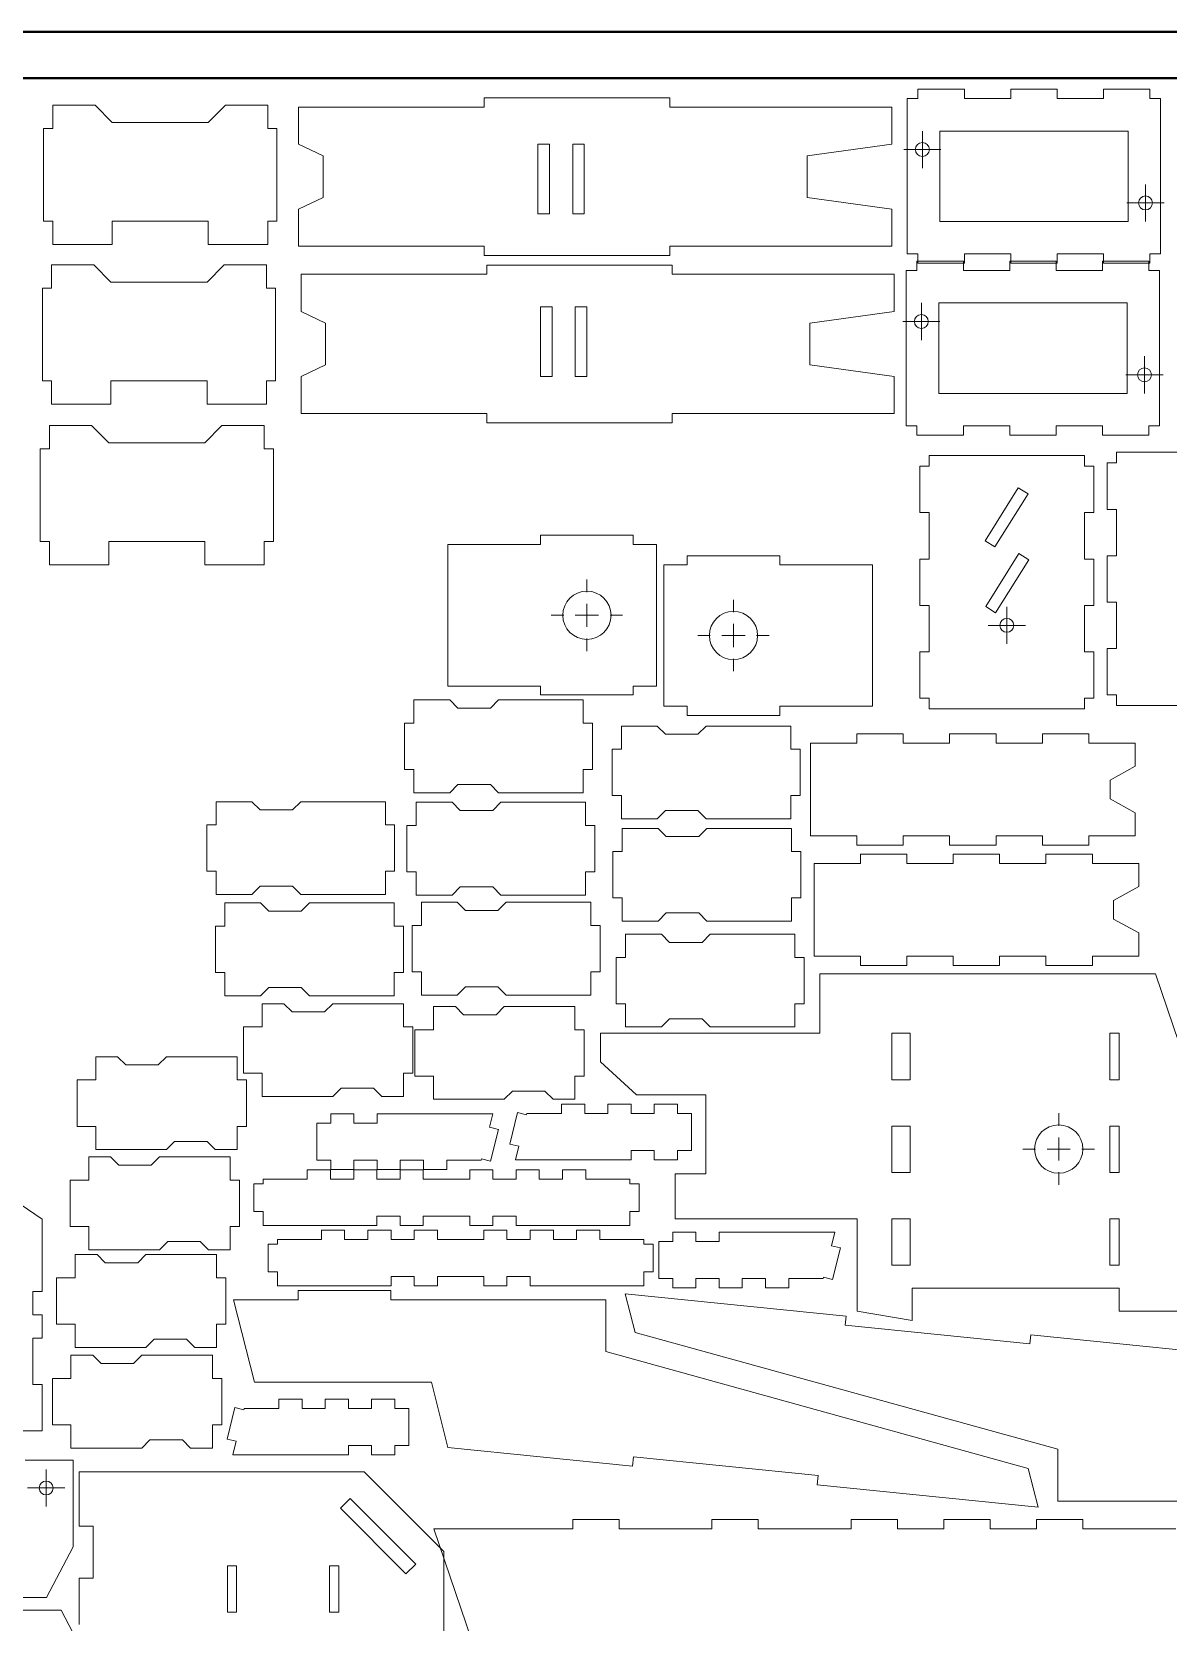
# Model space of a CAD drawing. Header units: millimetres. Extents: x 0 to 1189, y 0 to 841.
# Drawn here: x 195.6 to 440.5, y 498.4 to 841.2 of the extents above; entities that cross this region are included whole.
import ezdxf

# ---------------------------------------------------------------- set-up
doc = ezdxf.new("R2010")
doc.units = ezdxf.units.MM

# ---------------------------------------------------------------- blocks, each defined once
blk = doc.blocks.new('SW_CENTERMARKSYMBOL_6')
at = {"color": 0, "linetype": 'Continuous', "lineweight": 0}
for p, q in [((0, 2.5), (0, 4)), ((-2.5, 0), (-4, 0)), ((0, 0), (-2.5, 0)), ((0, 0), (0, 2.5)), ((0, 0), (0, -2.5)), ((0, 0), (2.5, 0)), ((2.5, 0), (4, 0)), ((0, -2.5), (0, -4))]:
    blk.add_line(p, q, dxfattribs=at)
blk = doc.blocks.new('SW_CENTERMARKSYMBOL_100')
at = {"color": 0, "linetype": 'Continuous', "lineweight": 0}
for p, q in [((0, 5), (0, 7.7)), ((-5, 0), (-7.7, 0)), ((0, 0), (-2.5, 0)), ((0, 0), (0, 2.5)), ((0, 0), (0, -2.5)), ((0, 0), (2.5, 0)), ((5, 0), (7.7, 0)), ((0, -5), (0, -7.7))]:
    blk.add_line(p, q, dxfattribs=at)
blk = doc.blocks.new('SW_CENTERMARKSYMBOL_101')
at = {"color": 0, "linetype": 'Continuous', "lineweight": 0}
for p, q in [((0, 2.5), (0, 4)), ((-2.5, 0), (-4, 0)), ((0, 0), (-2.5, 0)), ((0, 0), (0, 2.5)), ((0, 0), (0, -2.5)), ((0, 0), (2.5, 0)), ((2.5, 0), (4, 0)), ((0, -2.5), (0, -4))]:
    blk.add_line(p, q, dxfattribs=at)
blk = doc.blocks.new('SW_CENTERMARKSYMBOL_102')
at = {"color": 0, "linetype": 'Continuous', "lineweight": 0}
for p, q in [((0, 2.5), (0, 4)), ((-2.5, 0), (-4, 0)), ((0, 0), (-2.5, 0)), ((0, 0), (0, 2.5)), ((0, 0), (0, -2.5)), ((0, 0), (2.5, 0)), ((2.5, 0), (4, 0)), ((0, -2.5), (0, -4))]:
    blk.add_line(p, q, dxfattribs=at)
blk = doc.blocks.new('SW_CENTERMARKSYMBOL_105')
at = {"color": 0, "linetype": 'Continuous', "lineweight": 0}
for p, q in [((0, 2.5), (0, 4)), ((-2.5, 0), (-4, 0)), ((0, 0), (-2.5, 0)), ((0, 0), (0, 2.5)), ((0, 0), (0, -2.5)), ((0, 0), (2.5, 0)), ((2.5, 0), (4, 0)), ((0, -2.5), (0, -4))]:
    blk.add_line(p, q, dxfattribs=at)
blk = doc.blocks.new('SW_CENTERMARKSYMBOL_106')
at = {"color": 0, "linetype": 'Continuous', "lineweight": 0}
for p, q in [((0, 2.5), (0, 4)), ((-2.5, 0), (-4, 0)), ((0, 0), (-2.5, 0)), ((0, 0), (0, 2.5)), ((0, 0), (0, -2.5)), ((0, 0), (2.5, 0)), ((2.5, 0), (4, 0)), ((0, -2.5), (0, -4))]:
    blk.add_line(p, q, dxfattribs=at)
blk = doc.blocks.new('SW_CENTERMARKSYMBOL_109')
at = {"color": 0, "linetype": 'Continuous', "lineweight": 0}
for p, q in [((0, 2.5), (0, 4)), ((-2.5, 0), (-4, 0)), ((0, 0), (-2.5, 0)), ((0, 0), (0, 2.5)), ((0, 0), (0, -2.5)), ((0, 0), (2.5, 0)), ((2.5, 0), (4, 0)), ((0, -2.5), (0, -4))]:
    blk.add_line(p, q, dxfattribs=at)
blk = doc.blocks.new('SW_CENTERMARKSYMBOL_119')
at = {"color": 0, "linetype": 'Continuous', "lineweight": 0}
for p, q in [((0, 5), (0, 7.7)), ((-5, 0), (-7.7, 0)), ((0, 0), (-2.5, 0)), ((0, 0), (0, 2.5)), ((0, 0), (0, -2.5)), ((0, 0), (2.5, 0)), ((5, 0), (7.7, 0)), ((0, -5), (0, -7.7))]:
    blk.add_line(p, q, dxfattribs=at)
blk = doc.blocks.new('SW_CENTERMARKSYMBOL_120')
at = {"color": 0, "linetype": 'Continuous', "lineweight": 0}
for p, q in [((0, 5), (0, 7.7)), ((-5, 0), (-7.7, 0)), ((0, 0), (-2.5, 0)), ((0, 0), (0, 2.5)), ((0, 0), (0, -2.5)), ((0, 0), (2.5, 0)), ((5, 0), (7.7, 0)), ((0, -5), (0, -7.7))]:
    blk.add_line(p, q, dxfattribs=at)

msp = doc.modelspace()

# ---------------------------------------------------------------- linework, layer by layer
at = {"color": 7, "linetype": 'Continuous', "lineweight": 40}
for p, q in [((0.08, 841.21), (1189.08, 841.21)), ((25.08, 831.21), (1179.08, 831.21))]:
    msp.add_line(p, q, dxfattribs=at)
at = {"color": 7, "linetype": 'Continuous', "lineweight": 15}
for p, q in [((293.05, 826.98), (293.05, 824.98)), ((333.05, 826.98), (293.05, 826.98)), ((333.05, 824.98), (333.05, 826.98)), ((386.57, 826.83), (384.27, 826.83)), ((384.27, 826.83), (384.27, 793.33)), ((386.57, 828.83), (386.57, 826.83)), ((396.57, 828.83), (386.57, 828.83)), ((396.57, 826.83), (396.57, 828.83)), ((406.57, 826.83), (396.57, 826.83)), ((406.57, 828.83), (406.57, 826.83)), ((416.57, 828.83), (406.57, 828.83)), ((416.57, 826.83), (416.57, 828.83)), ((426.57, 826.83), (416.57, 826.83)), ((426.57, 828.83), (426.57, 826.83)), ((436.57, 828.83), (426.57, 828.83)), ((436.57, 826.83), (436.57, 828.83)), ((438.87, 826.83), (436.57, 826.83)), ((438.87, 793.33), (438.87, 826.83)), ((209.2, 825.4), (200.1, 825.4)), ((200.1, 825.4), (200.1, 820.4)), ((212.9, 821.7), (209.2, 825.4)), ((237.3, 825.4), (233.6, 821.7)), ((246.4, 825.4), (237.3, 825.4)), ((246.4, 820.4), (246.4, 825.4)), ((293.05, 824.98), (253.05, 824.98)), ((253.05, 824.98), (253.05, 816.98)), ((380.92, 824.98), (333.05, 824.98)), ((380.92, 816.98), (380.92, 824.98)), ((198.1, 820.4), (198.1, 800.4)), ((200.1, 820.4), (198.1, 820.4)), ((233.6, 821.7), (212.9, 821.7)), ((248.4, 820.4), (246.4, 820.4)), ((248.4, 800.4), (248.4, 820.4)), ((431.87, 819.83), (391.27, 819.83)), ((391.27, 819.83), (391.27, 800.33)), ((431.87, 800.33), (431.87, 819.83)), ((253.05, 816.98), (258.34, 814.48)), ((307.15, 816.98), (304.65, 816.98)), ((304.65, 816.98), (304.65, 801.98)), ((307.15, 801.98), (307.15, 816.98)), ((314.65, 816.98), (312.15, 816.98)), ((312.15, 816.98), (312.15, 801.98)), ((314.65, 801.98), (314.65, 816.98)), ((362.72, 814.48), (380.92, 816.98)), ((258.34, 814.48), (258.34, 805.48)), ((362.72, 805.48), (362.72, 814.48)), ((258.34, 805.48), (253.05, 802.98)), ((253.05, 802.98), (253.05, 794.98)), ((380.92, 802.98), (362.72, 805.48)), ((380.92, 794.98), (380.92, 802.98)), ((198.1, 800.4), (200.1, 800.4)), ((200.1, 800.4), (200.1, 795.4)), ((212.9, 800.4), (233.6, 800.4)), ((212.9, 795.4), (212.9, 800.4)), ((233.6, 800.4), (233.6, 795.4)), ((246.4, 800.4), (248.4, 800.4)), ((246.4, 795.4), (246.4, 800.4)), ((304.65, 801.98), (307.15, 801.98)), ((312.15, 801.98), (314.65, 801.98)), ((391.27, 800.33), (431.87, 800.33)), ((200.1, 795.4), (212.9, 795.4)), ((233.6, 795.4), (246.4, 795.4)), ((253.05, 794.98), (293.05, 794.98)), ((293.05, 794.98), (293.05, 792.98)), ((293.05, 792.98), (333.05, 792.98)), ((333.05, 794.98), (380.92, 794.98)), ((333.05, 792.98), (333.05, 794.98)), ((384.27, 793.33), (386.57, 793.33)), ((386.57, 793.33), (386.57, 791.33)), ((396.57, 793.33), (406.57, 793.33)), ((396.57, 791.33), (396.57, 793.33)), ((406.57, 793.33), (406.57, 791.33)), ((416.57, 793.33), (426.57, 793.33)), ((416.57, 791.33), (416.57, 793.33)), ((426.57, 793.33), (426.57, 791.33)), ((436.57, 793.33), (438.87, 793.33)), ((436.57, 791.33), (436.57, 793.33)), ((208.92, 790.98), (199.82, 790.98)), ((199.82, 790.98), (199.82, 785.98)), ((212.61, 787.28), (208.92, 790.98)), ((237.01, 790.98), (233.32, 787.28)), ((246.11, 790.98), (237.01, 790.98)), ((246.11, 785.98), (246.11, 790.98)), ((253.6, 780.94), (253.6, 788.94)), ((253.6, 788.94), (293.6, 788.94)), ((293.6, 788.94), (293.6, 790.94)), ((293.6, 790.94), (333.6, 790.94)), ((333.6, 790.94), (333.6, 788.94)), ((333.6, 788.94), (381.47, 788.94)), ((381.47, 788.94), (381.47, 780.94)), ((386.35, 789.77), (384.05, 789.77)), ((384.05, 789.77), (384.05, 756.27)), ((386.35, 791.77), (386.35, 789.77)), ((396.35, 791.77), (386.35, 791.77)), ((386.57, 791.33), (396.57, 791.33)), ((396.35, 789.77), (396.35, 791.77)), ((406.35, 789.77), (396.35, 789.77)), ((406.35, 791.77), (406.35, 789.77)), ((416.35, 791.77), (406.35, 791.77)), ((406.57, 791.33), (416.57, 791.33)), ((416.35, 789.77), (416.35, 791.77)), ((426.35, 789.77), (416.35, 789.77)), ((426.35, 791.77), (426.35, 789.77)), ((436.35, 791.77), (426.35, 791.77)), ((426.57, 791.33), (436.57, 791.33)), ((436.35, 789.77), (436.35, 791.77)), ((438.65, 789.77), (436.35, 789.77)), ((438.65, 756.27), (438.65, 789.77)), ((197.82, 785.98), (197.82, 765.98)), ((199.82, 785.98), (197.82, 785.98)), ((233.32, 787.28), (212.61, 787.28)), ((248.11, 785.98), (246.11, 785.98)), ((248.11, 765.98), (248.11, 785.98)), ((305.2, 781.94), (307.7, 781.94)), ((305.2, 766.94), (305.2, 781.94)), ((307.7, 781.94), (307.7, 766.94)), ((312.7, 781.94), (315.2, 781.94)), ((312.7, 766.94), (312.7, 781.94)), ((315.2, 781.94), (315.2, 766.94)), ((431.65, 782.77), (391.05, 782.77)), ((391.05, 782.77), (391.05, 763.27)), ((431.65, 763.27), (431.65, 782.77)), ((258.89, 778.44), (253.6, 780.94)), ((258.89, 769.44), (258.89, 778.44)), ((381.47, 780.94), (363.27, 778.44)), ((363.27, 778.44), (363.27, 769.44)), ((253.6, 766.94), (258.89, 769.44)), ((363.27, 769.44), (381.47, 766.94)), ((197.82, 765.98), (199.82, 765.98)), ((199.82, 765.98), (199.82, 760.98)), ((212.61, 765.98), (233.32, 765.98)), ((212.61, 760.98), (212.61, 765.98)), ((233.32, 765.98), (233.32, 760.98)), ((246.11, 765.98), (248.11, 765.98)), ((246.11, 760.98), (246.11, 765.98)), ((253.6, 758.94), (253.6, 766.94)), ((307.7, 766.94), (305.2, 766.94)), ((315.2, 766.94), (312.7, 766.94)), ((381.47, 766.94), (381.47, 758.94)), ((391.05, 763.27), (431.65, 763.27)), ((199.82, 760.98), (212.61, 760.98)), ((233.32, 760.98), (246.11, 760.98)), ((293.6, 758.94), (253.6, 758.94)), ((293.6, 756.94), (293.6, 758.94)), ((381.47, 758.94), (333.6, 758.94)), ((333.6, 758.94), (333.6, 756.94)), ((208.45, 756.34), (199.35, 756.34)), ((199.35, 756.34), (199.35, 751.34)), ((212.14, 752.65), (208.45, 756.34)), ((236.54, 756.34), (232.84, 752.65)), ((245.64, 756.34), (236.54, 756.34)), ((245.64, 751.34), (245.64, 756.34)), ((333.6, 756.94), (293.6, 756.94)), ((384.05, 756.27), (386.35, 756.27)), ((386.35, 756.27), (386.35, 754.27)), ((386.35, 754.27), (396.35, 754.27)), ((396.35, 756.27), (406.35, 756.27)), ((396.35, 754.27), (396.35, 756.27)), ((406.35, 756.27), (406.35, 754.27)), ((406.35, 754.27), (416.35, 754.27)), ((416.35, 756.27), (426.35, 756.27)), ((416.35, 754.27), (416.35, 756.27)), ((426.35, 756.27), (426.35, 754.27)), ((426.35, 754.27), (436.35, 754.27)), ((436.35, 756.27), (438.65, 756.27)), ((436.35, 754.27), (436.35, 756.27)), ((197.35, 751.34), (197.35, 731.34)), ((199.35, 751.34), (197.35, 751.34)), ((232.84, 752.65), (212.14, 752.65)), ((247.64, 751.34), (245.64, 751.34)), ((247.64, 731.34), (247.64, 751.34)), ((386.98, 747.58), (386.98, 737.58)), ((388.98, 747.58), (386.98, 747.58)), ((388.98, 749.88), (388.98, 747.58)), ((422.48, 749.88), (388.98, 749.88)), ((422.48, 747.58), (422.48, 749.88)), ((424.48, 747.58), (422.48, 747.58)), ((424.48, 737.58), (424.48, 747.58)), ((427.33, 748.28), (427.33, 738.28)), ((429.33, 748.28), (427.33, 748.28)), ((429.33, 750.58), (429.33, 748.28)), ((462.83, 750.58), (429.33, 750.58)), ((408.19, 742.95), (401.05, 731.5)), ((403.17, 730.18), (410.32, 741.63)), ((410.32, 741.63), (408.19, 742.95)), ((386.98, 737.58), (388.98, 737.58)), ((388.98, 737.58), (388.98, 727.58)), ((422.48, 737.58), (424.48, 737.58)), ((422.48, 727.58), (422.48, 737.58)), ((427.33, 738.28), (429.33, 738.28)), ((429.33, 738.28), (429.33, 728.28)), ((197.35, 731.34), (199.35, 731.34)), ((199.35, 731.34), (199.35, 726.34)), ((212.14, 731.34), (232.84, 731.34)), ((212.14, 726.34), (212.14, 731.34)), ((232.84, 731.34), (232.84, 726.34)), ((245.64, 731.34), (247.64, 731.34)), ((245.64, 726.34), (245.64, 731.34)), ((285.21, 730.7), (285.21, 700.2)), ((305.21, 730.7), (285.21, 730.7)), ((305.21, 732.7), (305.21, 730.7)), ((325.21, 732.7), (305.21, 732.7)), ((325.21, 730.7), (325.21, 732.7)), ((330.21, 730.7), (325.21, 730.7)), ((330.21, 700.2), (330.21, 730.7)), ((401.05, 731.5), (403.17, 730.18)), ((336.8, 728.27), (336.8, 726.34)), ((356.8, 728.27), (336.8, 728.27)), ((356.8, 726.34), (356.8, 728.27)), ((386.98, 727.58), (386.98, 717.58)), ((388.98, 727.58), (386.98, 727.58)), ((408.34, 728.76), (401.19, 717.31)), ((403.31, 715.98), (410.46, 727.43)), ((410.46, 727.43), (408.34, 728.76)), ((424.48, 727.58), (422.48, 727.58)), ((424.48, 717.58), (424.48, 727.58)), ((427.33, 728.28), (427.33, 718.28)), ((429.33, 728.28), (427.33, 728.28)), ((199.35, 726.34), (212.14, 726.34)), ((232.84, 726.34), (245.64, 726.34)), ((336.8, 726.34), (331.8, 726.34)), ((331.8, 726.34), (331.8, 695.84)), ((376.8, 726.34), (356.8, 726.34)), ((376.8, 695.84), (376.8, 726.34)), ((386.98, 717.58), (388.98, 717.58)), ((388.98, 717.58), (388.98, 707.58)), ((401.19, 717.31), (403.31, 715.98)), ((422.48, 717.58), (424.48, 717.58)), ((422.48, 707.58), (422.48, 717.58)), ((427.33, 718.28), (429.33, 718.28)), ((429.33, 718.28), (429.33, 708.28)), ((386.98, 707.58), (386.98, 697.58)), ((388.98, 707.58), (386.98, 707.58)), ((424.48, 707.58), (422.48, 707.58)), ((424.48, 697.58), (424.48, 707.58)), ((427.33, 708.28), (427.33, 698.28)), ((429.33, 708.28), (427.33, 708.28)), ((285.21, 700.2), (305.21, 700.2)), ((305.21, 700.2), (305.21, 698.27)), ((325.21, 700.2), (330.21, 700.2)), ((325.21, 698.27), (325.21, 700.2)), ((285.63, 697.21), (277.92, 697.21)), ((277.92, 697.21), (277.92, 692.21)), ((287.4, 695.44), (285.63, 697.21)), ((296.17, 697.21), (294.4, 695.44)), ((314.42, 697.21), (296.17, 697.21)), ((305.21, 698.27), (325.21, 698.27)), ((314.42, 692.21), (314.42, 697.21)), ((386.98, 697.58), (388.98, 697.58)), ((388.98, 697.58), (388.98, 695.28)), ((422.48, 697.58), (424.48, 697.58)), ((422.48, 695.28), (422.48, 697.58)), ((427.33, 698.28), (429.33, 698.28)), ((429.33, 698.28), (429.33, 695.98)), ((429.33, 695.98), (462.83, 695.98)), ((294.4, 695.44), (287.4, 695.44)), ((331.8, 695.84), (336.8, 695.84)), ((336.8, 695.84), (336.8, 693.84)), ((336.8, 693.84), (356.8, 693.84)), ((356.8, 695.84), (376.8, 695.84)), ((356.8, 693.84), (356.8, 695.84)), ((388.98, 695.28), (422.48, 695.28)), ((275.92, 692.21), (275.92, 682.21)), ((277.92, 692.21), (275.92, 692.21)), ((316.42, 692.21), (314.42, 692.21)), ((316.42, 682.21), (316.42, 692.21)), ((330.37, 691.58), (322.66, 691.58)), ((322.66, 691.58), (322.66, 686.58)), ((332.14, 689.81), (330.37, 691.58)), ((339.14, 689.81), (332.14, 689.81)), ((340.91, 691.58), (339.14, 689.81)), ((359.16, 691.58), (340.91, 691.58)), ((359.16, 686.58), (359.16, 691.58)), ((373.4, 689.9), (373.4, 687.9)), ((383.4, 689.9), (373.4, 689.9)), ((383.4, 687.9), (383.4, 689.9)), ((393.4, 689.9), (393.4, 687.9)), ((403.4, 689.9), (393.4, 689.9)), ((403.4, 687.9), (403.4, 689.9)), ((413.4, 689.9), (413.4, 687.9)), ((423.4, 689.9), (413.4, 689.9)), ((423.4, 687.9), (423.4, 689.9)), ((320.66, 686.58), (320.66, 676.58)), ((322.66, 686.58), (320.66, 686.58)), ((361.16, 686.58), (359.16, 686.58)), ((361.16, 676.58), (361.16, 686.58)), ((373.4, 687.9), (363.4, 687.9)), ((363.4, 687.9), (363.4, 667.9)), ((393.4, 687.9), (383.4, 687.9)), ((413.4, 687.9), (403.4, 687.9)), ((433.4, 687.9), (423.4, 687.9)), ((433.4, 682.9), (433.4, 687.9)), ((275.92, 682.21), (277.92, 682.21)), ((277.92, 682.21), (277.92, 677.21)), ((314.42, 682.21), (316.42, 682.21)), ((314.42, 677.21), (314.42, 682.21)), ((427.97, 679.9), (433.4, 682.9)), ((285.63, 677.21), (287.4, 678.97)), ((287.4, 678.97), (294.4, 678.97)), ((294.4, 678.97), (296.17, 677.21)), ((427.97, 675.9), (427.97, 679.9)), ((277.92, 677.21), (285.63, 677.21)), ((296.17, 677.21), (314.42, 677.21)), ((320.66, 676.58), (322.66, 676.58)), ((322.66, 676.58), (322.66, 671.58)), ((359.16, 676.58), (361.16, 676.58)), ((359.16, 671.58), (359.16, 676.58)), ((433.4, 672.9), (427.97, 675.9)), ((242.98, 675.26), (235.26, 675.26)), ((235.26, 675.26), (235.26, 670.26)), ((244.74, 673.49), (242.98, 675.26)), ((251.74, 673.49), (244.74, 673.49)), ((253.51, 675.26), (251.74, 673.49)), ((271.76, 675.26), (253.51, 675.26)), ((271.76, 670.26), (271.76, 675.26)), ((286.13, 675.15), (278.42, 675.15)), ((278.42, 675.15), (278.42, 670.15)), ((287.9, 673.39), (286.13, 675.15)), ((294.9, 673.39), (287.9, 673.39)), ((296.67, 675.15), (294.9, 673.39)), ((314.92, 675.15), (296.67, 675.15)), ((314.92, 670.15), (314.92, 675.15)), ((330.37, 671.58), (332.14, 673.35)), ((332.14, 673.35), (339.14, 673.35)), ((339.14, 673.35), (340.91, 671.58)), ((433.4, 667.9), (433.4, 672.9)), ((233.26, 670.26), (233.26, 660.26)), ((235.26, 670.26), (233.26, 670.26)), ((273.76, 670.26), (271.76, 670.26)), ((273.76, 660.26), (273.76, 670.26)), ((276.42, 670.15), (276.42, 660.15)), ((278.42, 670.15), (276.42, 670.15)), ((316.92, 670.15), (314.92, 670.15)), ((316.92, 660.15), (316.92, 670.15)), ((322.66, 671.58), (330.37, 671.58)), ((330.54, 669.52), (322.83, 669.52)), ((322.83, 669.52), (322.83, 664.52)), ((332.31, 667.75), (330.54, 669.52)), ((341.08, 669.52), (339.31, 667.75)), ((340.91, 671.58), (359.16, 671.58)), ((359.33, 669.52), (341.08, 669.52)), ((359.33, 664.52), (359.33, 669.52)), ((339.31, 667.75), (332.31, 667.75)), ((363.4, 667.9), (373.4, 667.9)), ((373.4, 667.9), (373.4, 665.9)), ((373.4, 665.9), (383.4, 665.9)), ((383.4, 667.9), (393.4, 667.9)), ((383.4, 665.9), (383.4, 667.9)), ((393.4, 667.9), (393.4, 665.9)), ((393.4, 665.9), (403.4, 665.9)), ((403.4, 667.9), (413.4, 667.9)), ((403.4, 665.9), (403.4, 667.9)), ((413.4, 667.9), (413.4, 665.9)), ((413.4, 665.9), (423.4, 665.9)), ((423.4, 667.9), (433.4, 667.9)), ((423.4, 665.9), (423.4, 667.9)), ((320.83, 664.52), (320.83, 654.52)), ((322.83, 664.52), (320.83, 664.52)), ((361.33, 664.52), (359.33, 664.52)), ((361.33, 654.52), (361.33, 664.52)), ((374.16, 661.98), (364.16, 661.98)), ((364.16, 661.98), (364.16, 641.98)), ((374.16, 663.98), (374.16, 661.98)), ((384.16, 663.98), (374.16, 663.98)), ((384.16, 661.98), (384.16, 663.98)), ((394.16, 661.98), (384.16, 661.98)), ((394.16, 663.98), (394.16, 661.98)), ((404.16, 663.98), (394.16, 663.98)), ((404.16, 661.98), (404.16, 663.98)), ((414.16, 661.98), (404.16, 661.98)), ((414.16, 663.98), (414.16, 661.98)), ((424.16, 663.98), (414.16, 663.98)), ((424.16, 661.98), (424.16, 663.98)), ((434.16, 661.98), (424.16, 661.98)), ((434.16, 656.98), (434.16, 661.98)), ((233.26, 660.26), (235.26, 660.26)), ((235.26, 660.26), (235.26, 655.26)), ((271.76, 660.26), (273.76, 660.26)), ((271.76, 655.26), (271.76, 660.26)), ((276.42, 660.15), (278.42, 660.15)), ((278.42, 660.15), (278.42, 655.15)), ((314.92, 660.15), (316.92, 660.15)), ((314.92, 655.15), (314.92, 660.15)), ((235.26, 655.26), (242.98, 655.26)), ((242.98, 655.26), (244.74, 657.03)), ((244.74, 657.03), (251.74, 657.03)), ((251.74, 657.03), (253.51, 655.26)), ((253.51, 655.26), (271.76, 655.26)), ((278.42, 655.15), (286.13, 655.15)), ((286.13, 655.15), (287.9, 656.92)), ((287.9, 656.92), (294.9, 656.92)), ((294.9, 656.92), (296.67, 655.15)), ((296.67, 655.15), (314.92, 655.15)), ((428.72, 653.98), (434.16, 656.98)), ((244.87, 653.44), (237.15, 653.44)), ((237.15, 653.44), (237.15, 648.44)), ((246.63, 651.68), (244.87, 653.44)), ((253.63, 651.68), (246.63, 651.68)), ((255.4, 653.44), (253.63, 651.68)), ((273.65, 653.44), (255.4, 653.44)), ((273.65, 648.44), (273.65, 653.44)), ((287.25, 653.59), (279.54, 653.59)), ((279.54, 653.59), (279.54, 648.59)), ((289.02, 651.82), (287.25, 653.59)), ((296.02, 651.82), (289.02, 651.82)), ((297.79, 653.59), (296.02, 651.82)), ((316.04, 653.59), (297.79, 653.59)), ((316.04, 648.59), (316.04, 653.59)), ((320.83, 654.52), (322.83, 654.52)), ((322.83, 654.52), (322.83, 649.52)), ((359.33, 654.52), (361.33, 654.52)), ((359.33, 649.52), (359.33, 654.52)), ((428.72, 649.98), (428.72, 653.98)), ((235.15, 648.44), (235.15, 638.44)), ((237.15, 648.44), (235.15, 648.44)), ((275.65, 648.44), (273.65, 648.44)), ((275.65, 638.44), (275.65, 648.44)), ((277.54, 648.59), (277.54, 638.59)), ((279.54, 648.59), (277.54, 648.59)), ((318.04, 648.59), (316.04, 648.59)), ((318.04, 638.59), (318.04, 648.59)), ((322.83, 649.52), (330.54, 649.52)), ((330.54, 649.52), (332.31, 651.29)), ((332.31, 651.29), (339.31, 651.29)), ((339.31, 651.29), (341.08, 649.52)), ((341.08, 649.52), (359.33, 649.52)), ((434.16, 646.98), (428.72, 649.98)), ((331.26, 646.71), (323.55, 646.71)), ((323.55, 646.71), (323.55, 641.71)), ((333.03, 644.95), (331.26, 646.71)), ((340.03, 644.95), (333.03, 644.95)), ((341.8, 646.71), (340.03, 644.95)), ((360.05, 646.71), (341.8, 646.71)), ((360.05, 641.71), (360.05, 646.71)), ((434.16, 641.98), (434.16, 646.98)), ((321.55, 641.71), (321.55, 631.71)), ((323.55, 641.71), (321.55, 641.71)), ((362.05, 641.71), (360.05, 641.71)), ((362.05, 631.71), (362.05, 641.71)), ((364.16, 641.98), (374.16, 641.98)), ((374.16, 641.98), (374.16, 639.98)), ((384.16, 641.98), (394.16, 641.98)), ((384.16, 639.98), (384.16, 641.98)), ((394.16, 641.98), (394.16, 639.98)), ((404.16, 641.98), (414.16, 641.98)), ((404.16, 639.98), (404.16, 641.98)), ((414.16, 641.98), (414.16, 639.98)), ((424.16, 641.98), (434.16, 641.98)), ((424.16, 639.98), (424.16, 641.98)), ((235.15, 638.44), (237.15, 638.44)), ((237.15, 638.44), (237.15, 633.44)), ((273.65, 638.44), (275.65, 638.44)), ((273.65, 633.44), (273.65, 638.44)), ((277.54, 638.59), (279.54, 638.59)), ((279.54, 638.59), (279.54, 633.59)), ((316.04, 638.59), (318.04, 638.59)), ((316.04, 633.59), (316.04, 638.59)), ((365.42, 625.35), (365.42, 638.15)), ((365.42, 638.15), (437.77, 638.15)), ((374.16, 639.98), (384.16, 639.98)), ((394.16, 639.98), (404.16, 639.98)), ((414.16, 639.98), (424.16, 639.98)), ((437.77, 638.15), (452.26, 595.35)), ((244.87, 633.44), (246.63, 635.21)), ((246.63, 635.21), (253.63, 635.21)), ((253.63, 635.21), (255.4, 633.44)), ((287.25, 633.59), (289.02, 635.35)), ((289.02, 635.35), (296.02, 635.35)), ((296.02, 635.35), (297.79, 633.59)), ((237.15, 633.44), (244.87, 633.44)), ((249.9, 631.73), (245.19, 631.73)), ((245.19, 631.73), (245.19, 626.73)), ((251.67, 629.97), (249.9, 631.73)), ((255.4, 633.44), (273.65, 633.44)), ((260.44, 631.73), (258.67, 629.97)), ((275.69, 631.73), (260.44, 631.73)), ((275.69, 626.73), (275.69, 631.73)), ((279.54, 633.59), (287.25, 633.59)), ((286.85, 631.13), (282.13, 631.13)), ((282.13, 631.13), (282.13, 626.13)), ((288.62, 629.36), (286.85, 631.13)), ((297.38, 631.13), (295.62, 629.36)), ((312.63, 631.13), (297.38, 631.13)), ((297.79, 633.59), (316.04, 633.59)), ((312.63, 626.13), (312.63, 631.13)), ((321.55, 631.71), (323.55, 631.71)), ((323.55, 631.71), (323.55, 626.71)), ((360.05, 631.71), (362.05, 631.71)), ((360.05, 626.71), (360.05, 631.71)), ((258.67, 629.97), (251.67, 629.97)), ((295.62, 629.36), (288.62, 629.36)), ((331.26, 626.71), (333.03, 628.48)), ((333.03, 628.48), (340.03, 628.48)), ((340.03, 628.48), (341.8, 626.71)), ((241.19, 626.73), (241.19, 616.73)), ((245.19, 626.73), (241.19, 626.73)), ((277.69, 626.73), (275.69, 626.73)), ((277.69, 616.73), (277.69, 626.73)), ((278.13, 626.13), (278.13, 616.13)), ((282.13, 626.13), (278.13, 626.13)), ((314.63, 626.13), (312.63, 626.13)), ((314.63, 616.13), (314.63, 626.13)), ((318.15, 625.35), (365.42, 625.35)), ((318.15, 619.18), (318.15, 625.35)), ((323.55, 626.71), (331.26, 626.71)), ((341.8, 626.71), (360.05, 626.71)), ((380.91, 625.35), (384.91, 625.35)), ((380.91, 615.35), (380.91, 625.35)), ((384.91, 625.35), (384.91, 615.35)), ((427.91, 625.35), (429.91, 625.35)), ((427.91, 615.35), (427.91, 625.35)), ((429.91, 625.35), (429.91, 615.35)), ((214.04, 620.29), (209.33, 620.29)), ((209.33, 620.29), (209.33, 615.29)), ((215.81, 618.52), (214.04, 620.29)), ((222.81, 618.52), (215.81, 618.52)), ((224.58, 620.29), (222.81, 618.52)), ((239.83, 620.29), (224.58, 620.29)), ((239.83, 615.29), (239.83, 620.29)), ((325.92, 612.07), (318.15, 619.18)), ((205.33, 615.29), (205.33, 605.29)), ((209.33, 615.29), (205.33, 615.29)), ((241.83, 615.29), (239.83, 615.29)), ((241.19, 616.73), (245.19, 616.73)), ((241.83, 605.29), (241.83, 615.29)), ((245.19, 616.73), (245.19, 611.73)), ((275.69, 616.73), (277.69, 616.73)), ((275.69, 611.73), (275.69, 616.73)), ((278.13, 616.13), (282.13, 616.13)), ((282.13, 616.13), (282.13, 611.13)), ((312.63, 616.13), (314.63, 616.13)), ((312.63, 611.13), (312.63, 616.13)), ((384.91, 615.35), (380.91, 615.35)), ((429.91, 615.35), (427.91, 615.35)), ((245.19, 611.73), (260.44, 611.73)), ((260.44, 611.73), (262.21, 613.5)), ((262.21, 613.5), (269.21, 613.5)), ((269.21, 613.5), (270.98, 611.73)), ((270.98, 611.73), (275.69, 611.73)), ((282.13, 611.13), (297.38, 611.13)), ((297.38, 611.13), (299.15, 612.89)), ((299.15, 612.89), (306.15, 612.89)), ((306.15, 612.89), (307.92, 611.13)), ((307.92, 611.13), (312.63, 611.13)), ((340.82, 612.07), (325.92, 612.07)), ((340.82, 595.02), (340.82, 612.07)), ((259.98, 608.01), (259.98, 606.01)), ((264.98, 608.01), (259.98, 608.01)), ((264.98, 606.01), (264.98, 608.01)), ((269.98, 608.01), (269.98, 606.01)), ((294.92, 608.01), (269.98, 608.01)), ((294.19, 605.1), (294.92, 608.01)), ((300.26, 608.28), (298.57, 601.48)), ((302.2, 607.79), (300.26, 608.28)), ((302.28, 608.09), (302.2, 607.79)), ((309.73, 608.09), (302.28, 608.09)), ((314.73, 610.09), (309.73, 610.09)), ((309.73, 610.09), (309.73, 608.09)), ((314.73, 608.09), (314.73, 610.09)), ((319.73, 608.09), (314.73, 608.09)), ((319.73, 610.09), (319.73, 608.09)), ((324.73, 610.09), (319.73, 610.09)), ((324.73, 608.09), (324.73, 610.09)), ((329.73, 608.09), (324.73, 608.09)), ((329.73, 610.09), (329.73, 608.09)), ((334.73, 610.09), (329.73, 610.09)), ((334.73, 608.09), (334.73, 610.09)), ((337.73, 608.09), (334.73, 608.09)), ((337.73, 600.09), (337.73, 608.09)), ((205.33, 605.29), (209.33, 605.29)), ((209.33, 605.29), (209.33, 600.29)), ((239.83, 605.29), (241.83, 605.29)), ((239.83, 600.29), (239.83, 605.29)), ((256.98, 606.01), (256.98, 598.01)), ((259.98, 606.01), (256.98, 606.01)), ((269.98, 606.01), (264.98, 606.01)), ((296.13, 604.62), (294.19, 605.1)), ((294.44, 597.82), (296.13, 604.62)), ((380.91, 605.35), (384.91, 605.35)), ((380.91, 595.35), (380.91, 605.35)), ((384.91, 605.35), (384.91, 595.35)), ((427.91, 595.35), (427.91, 605.35)), ((427.91, 605.35), (429.91, 605.35)), ((429.91, 605.35), (429.91, 595.35)), ((209.33, 600.29), (224.58, 600.29)), ((224.58, 600.29), (226.34, 602.06)), ((226.34, 602.06), (233.34, 602.06)), ((233.34, 602.06), (235.11, 600.29)), ((235.11, 600.29), (239.83, 600.29)), ((298.57, 601.48), (300.51, 601)), ((300.51, 601), (299.79, 598.09)), ((324.73, 600.09), (329.73, 600.09)), ((324.73, 598.09), (324.73, 600.09)), ((329.73, 600.09), (329.73, 598.09)), ((334.73, 600.09), (337.73, 600.09)), ((334.73, 598.09), (334.73, 600.09)), ((212.54, 598.7), (207.82, 598.7)), ((207.82, 598.7), (207.82, 593.7)), ((214.31, 596.93), (212.54, 598.7)), ((221.31, 596.93), (214.31, 596.93)), ((223.07, 598.7), (221.31, 596.93)), ((238.32, 598.7), (223.07, 598.7)), ((238.32, 593.7), (238.32, 598.7)), ((256.98, 598.01), (259.98, 598.01)), ((259.98, 598.01), (259.98, 596.01)), ((264.98, 598.01), (269.98, 598.01)), ((264.98, 596.01), (264.98, 598.01)), ((269.98, 598.01), (269.98, 596.01)), ((274.98, 598.01), (279.98, 598.01)), ((274.98, 596.01), (274.98, 598.01)), ((279.98, 598.01), (279.98, 596.01)), ((284.98, 598.01), (292.43, 598.01)), ((284.98, 596.01), (284.98, 598.01)), ((292.43, 598.01), (292.5, 598.31)), ((292.5, 598.31), (294.44, 597.82)), ((299.79, 598.09), (324.73, 598.09)), ((329.73, 598.09), (334.73, 598.09)), ((185.48, 593.66), (197.75, 585.32)), ((203.82, 593.7), (203.82, 583.7)), ((207.82, 593.7), (203.82, 593.7)), ((240.32, 593.7), (238.32, 593.7)), ((240.32, 583.7), (240.32, 593.7)), ((245.44, 593.93), (245.44, 592.93)), ((254.94, 593.93), (245.44, 593.93)), ((254.94, 595.93), (254.94, 593.93)), ((259.94, 595.93), (254.94, 595.93)), ((259.94, 593.93), (259.94, 595.93)), ((264.94, 593.93), (259.94, 593.93)), ((259.98, 596.01), (264.98, 596.01)), ((264.94, 595.93), (264.94, 593.93)), ((269.94, 595.93), (264.94, 595.93)), ((269.94, 593.93), (269.94, 595.93)), ((274.94, 593.93), (269.94, 593.93)), ((269.98, 596.01), (274.98, 596.01)), ((274.94, 595.93), (274.94, 593.93)), ((279.94, 595.93), (274.94, 595.93)), ((279.94, 593.93), (279.94, 595.93)), ((289.94, 593.93), (279.94, 593.93)), ((279.98, 596.01), (284.98, 596.01)), ((289.94, 595.93), (289.94, 593.93)), ((294.94, 595.93), (289.94, 595.93)), ((294.94, 593.93), (294.94, 595.93)), ((299.94, 593.93), (294.94, 593.93)), ((299.94, 595.93), (299.94, 593.93)), ((304.94, 595.93), (299.94, 595.93)), ((304.94, 593.93), (304.94, 595.93)), ((309.94, 593.93), (304.94, 593.93)), ((309.94, 595.93), (309.94, 593.93)), ((314.94, 595.93), (309.94, 595.93)), ((314.94, 593.93), (314.94, 595.93)), ((324.44, 593.93), (314.94, 593.93)), ((324.44, 592.93), (324.44, 593.93)), ((334.25, 585.35), (334.25, 595.02)), ((334.25, 595.02), (340.82, 595.02)), ((384.91, 595.35), (380.91, 595.35)), ((429.91, 595.35), (427.91, 595.35)), ((243.44, 592.93), (243.44, 586.93)), ((245.44, 592.93), (243.44, 592.93)), ((326.44, 592.93), (324.44, 592.93)), ((326.44, 586.93), (326.44, 592.93)), ((243.44, 586.93), (245.44, 586.93)), ((245.44, 586.93), (245.44, 583.93)), ((324.44, 586.93), (326.44, 586.93)), ((324.44, 583.93), (324.44, 586.93)), ((197.75, 585.32), (197.75, 569.66)), ((203.82, 583.7), (207.82, 583.7)), ((207.82, 583.7), (207.82, 578.7)), ((238.32, 583.7), (240.32, 583.7)), ((238.32, 578.7), (238.32, 583.7)), ((245.44, 583.93), (269.94, 583.93)), ((257.98, 582.92), (257.98, 580.92)), ((262.98, 582.92), (257.98, 582.92)), ((262.98, 580.92), (262.98, 582.92)), ((267.98, 582.92), (267.98, 580.92)), ((272.98, 582.92), (267.98, 582.92)), ((269.94, 585.93), (274.94, 585.93)), ((269.94, 583.93), (269.94, 585.93)), ((272.98, 580.92), (272.98, 582.92)), ((274.94, 585.93), (274.94, 583.93)), ((274.94, 583.93), (279.94, 583.93)), ((277.98, 582.92), (277.98, 580.92)), ((282.98, 582.92), (277.98, 582.92)), ((279.94, 585.93), (289.94, 585.93)), ((279.94, 583.93), (279.94, 585.93)), ((282.98, 580.92), (282.98, 582.92)), ((289.94, 585.93), (289.94, 583.93)), ((289.94, 583.93), (294.94, 583.93)), ((292.98, 582.92), (292.98, 580.92)), ((297.98, 582.92), (292.98, 582.92)), ((294.94, 585.93), (299.94, 585.93)), ((294.94, 583.93), (294.94, 585.93)), ((297.98, 580.92), (297.98, 582.92)), ((299.94, 585.93), (299.94, 583.93)), ((299.94, 583.93), (324.44, 583.93)), ((302.98, 582.92), (302.98, 580.92)), ((307.98, 582.92), (302.98, 582.92)), ((307.98, 580.92), (307.98, 582.92)), ((312.98, 582.92), (312.98, 580.92)), ((317.98, 582.92), (312.98, 582.92)), ((317.98, 580.92), (317.98, 582.92)), ((373.47, 585.35), (334.25, 585.35)), ((373.47, 565.49), (373.47, 585.35)), ((380.91, 585.35), (384.91, 585.35)), ((380.91, 575.35), (380.91, 585.35)), ((384.91, 585.35), (384.91, 575.35)), ((427.91, 575.35), (427.91, 585.35)), ((427.91, 585.35), (429.91, 585.35)), ((429.91, 585.35), (429.91, 575.35)), ((223.07, 578.7), (224.84, 580.47)), ((224.84, 580.47), (231.84, 580.47)), ((231.84, 580.47), (233.61, 578.7)), ((246.48, 579.92), (246.48, 573.92)), ((248.48, 579.92), (246.48, 579.92)), ((248.48, 580.92), (248.48, 579.92)), ((257.98, 580.92), (248.48, 580.92)), ((267.98, 580.92), (262.98, 580.92)), ((277.98, 580.92), (272.98, 580.92)), ((292.98, 580.92), (282.98, 580.92)), ((302.98, 580.92), (297.98, 580.92)), ((312.98, 580.92), (307.98, 580.92)), ((327.48, 580.92), (317.98, 580.92)), ((327.48, 579.92), (327.48, 580.92)), ((329.48, 579.92), (327.48, 579.92)), ((329.48, 573.92), (329.48, 579.92)), ((330.7, 580.49), (330.7, 572.49)), ((333.7, 580.49), (330.7, 580.49)), ((333.7, 582.49), (333.7, 580.49)), ((338.7, 582.49), (333.7, 582.49)), ((338.7, 580.49), (338.7, 582.49)), ((343.7, 580.49), (338.7, 580.49)), ((343.7, 582.49), (343.7, 580.49)), ((368.64, 582.49), (343.7, 582.49)), ((367.92, 579.57), (368.64, 582.49)), ((369.86, 579.09), (367.92, 579.57)), ((209.61, 577.64), (204.89, 577.64)), ((204.89, 577.64), (204.89, 572.64)), ((207.82, 578.7), (223.07, 578.7)), ((211.38, 575.87), (209.61, 577.64)), ((220.14, 577.64), (218.38, 575.87)), ((235.39, 577.64), (220.14, 577.64)), ((233.61, 578.7), (238.32, 578.7)), ((235.39, 572.64), (235.39, 577.64)), ((368.17, 572.3), (369.86, 579.09)), ((200.89, 572.64), (200.89, 562.64)), ((204.89, 572.64), (200.89, 572.64)), ((218.38, 575.87), (211.38, 575.87)), ((237.39, 572.64), (235.39, 572.64)), ((237.39, 562.64), (237.39, 572.64)), ((246.48, 573.92), (248.48, 573.92)), ((248.48, 573.92), (248.48, 570.92)), ((272.98, 572.92), (277.98, 572.92)), ((272.98, 570.92), (272.98, 572.92)), ((277.98, 572.92), (277.98, 570.92)), ((282.98, 572.92), (292.98, 572.92)), ((282.98, 570.92), (282.98, 572.92)), ((292.98, 572.92), (292.98, 570.92)), ((297.98, 572.92), (302.98, 572.92)), ((297.98, 570.92), (297.98, 572.92)), ((302.98, 572.92), (302.98, 570.92)), ((327.48, 573.92), (329.48, 573.92)), ((327.48, 570.92), (327.48, 573.92)), ((330.7, 572.49), (333.7, 572.49)), ((333.7, 572.49), (333.7, 570.49)), ((338.7, 572.49), (343.7, 572.49)), ((338.7, 570.49), (338.7, 572.49)), ((343.7, 572.49), (343.7, 570.49)), ((348.7, 572.49), (353.7, 572.49)), ((348.7, 570.49), (348.7, 572.49)), ((353.7, 572.49), (353.7, 570.49)), ((358.7, 572.49), (366.15, 572.49)), ((358.7, 570.49), (358.7, 572.49)), ((366.15, 572.49), (366.23, 572.78)), ((366.23, 572.78), (368.17, 572.3)), ((384.91, 575.35), (380.91, 575.35)), ((429.91, 575.35), (427.91, 575.35)), ((197.75, 569.66), (195.75, 569.66)), ((195.75, 569.66), (195.75, 564.66)), ((248.48, 570.92), (272.98, 570.92)), ((252.94, 569.88), (272.94, 569.88)), ((252.94, 567.88), (252.94, 569.88)), ((272.94, 569.88), (272.94, 567.88)), ((277.98, 570.92), (282.98, 570.92)), ((292.98, 570.92), (297.98, 570.92)), ((302.98, 570.92), (327.48, 570.92)), ((323.48, 569.22), (371.11, 564.4)), ((325.61, 560.88), (323.48, 569.22)), ((333.7, 570.49), (338.7, 570.49)), ((343.7, 570.49), (348.7, 570.49)), ((353.7, 570.49), (358.7, 570.49)), ((429.91, 570.42), (385.35, 570.42)), ((385.35, 570.42), (385.35, 563.42)), ((429.91, 565.42), (429.91, 570.42)), ((243.55, 550.14), (239.03, 567.88)), ((239.03, 567.88), (252.94, 567.88)), ((272.94, 567.88), (319.26, 567.88)), ((319.26, 567.88), (319.26, 556.73)), ((195.75, 564.66), (197.75, 564.66)), ((197.75, 564.66), (197.75, 559.66)), ((200.89, 562.64), (204.89, 562.64)), ((204.89, 562.64), (204.89, 557.64)), ((235.39, 562.64), (237.39, 562.64)), ((235.39, 557.64), (235.39, 562.64)), ((371.11, 564.4), (370.91, 562.41)), ((370.91, 562.41), (410.7, 558.38)), ((385.35, 563.42), (373.47, 565.49)), ((442.93, 565.42), (429.91, 565.42)), ((197.75, 559.66), (195.75, 559.66)), ((195.75, 559.66), (195.75, 549.66)), ((220.14, 557.64), (221.91, 559.41)), ((221.91, 559.41), (228.91, 559.41)), ((228.91, 559.41), (230.68, 557.64)), ((416.71, 535.68), (325.61, 560.88)), ((410.7, 558.38), (410.91, 560.37)), ((410.91, 560.37), (450.7, 556.34)), ((208.7, 555.95), (203.99, 555.95)), ((203.99, 555.95), (203.99, 550.95)), ((204.89, 557.64), (220.14, 557.64)), ((210.47, 554.18), (208.7, 555.95)), ((219.24, 555.95), (217.47, 554.18)), ((234.49, 555.95), (219.24, 555.95)), ((230.68, 557.64), (235.39, 557.64)), ((234.49, 550.95), (234.49, 555.95)), ((319.26, 556.73), (410.36, 531.53)), ((217.47, 554.18), (210.47, 554.18)), ((195.75, 549.66), (197.75, 549.66)), ((197.75, 549.66), (197.75, 539.66)), ((199.99, 550.95), (199.99, 540.95)), ((203.99, 550.95), (199.99, 550.95)), ((236.49, 550.95), (234.49, 550.95)), ((236.49, 540.95), (236.49, 550.95)), ((281.68, 550.14), (243.55, 550.14)), ((285.26, 536.07), (281.68, 550.14)), ((253.8, 546.51), (248.8, 546.51)), ((248.8, 546.51), (248.8, 544.51)), ((253.8, 544.51), (253.8, 546.51)), ((258.8, 546.51), (258.8, 544.51)), ((263.8, 546.51), (258.8, 546.51)), ((263.8, 544.51), (263.8, 546.51)), ((268.8, 546.51), (268.8, 544.51)), ((273.8, 546.51), (268.8, 546.51)), ((273.8, 544.51), (273.8, 546.51)), ((239.33, 544.7), (237.64, 537.9)), ((241.27, 544.21), (239.33, 544.7)), ((241.35, 544.51), (241.27, 544.21)), ((248.8, 544.51), (241.35, 544.51)), ((258.8, 544.51), (253.8, 544.51)), ((268.8, 544.51), (263.8, 544.51)), ((276.8, 544.51), (273.8, 544.51)), ((276.8, 536.51), (276.8, 544.51)), ((197.75, 539.66), (167.85, 539.66)), ((199.99, 540.95), (203.99, 540.95)), ((203.99, 540.95), (203.99, 535.95)), ((234.49, 540.95), (236.49, 540.95)), ((234.49, 535.95), (234.49, 540.95)), ((203.99, 535.95), (219.24, 535.95)), ((219.24, 535.95), (221, 537.72)), ((221, 537.72), (228, 537.72)), ((228, 537.72), (229.77, 535.95)), ((229.77, 535.95), (234.49, 535.95)), ((237.64, 537.9), (239.58, 537.42)), ((239.58, 537.42), (238.86, 534.51)), ((263.8, 536.51), (268.8, 536.51)), ((263.8, 534.51), (263.8, 536.51)), ((268.8, 536.51), (268.8, 534.51)), ((273.8, 536.51), (276.8, 536.51)), ((273.8, 534.51), (273.8, 536.51)), ((325.06, 532.04), (285.26, 536.07)), ((416.71, 524.53), (416.71, 535.68)), ((204.45, 533.34), (194.15, 533.34)), ((204.45, 514.64), (204.45, 533.34)), ((238.86, 534.51), (263.8, 534.51)), ((268.8, 534.51), (273.8, 534.51)), ((325.26, 534.03), (325.06, 532.04)), ((365.05, 530), (325.26, 534.03)), ((410.36, 531.53), (412.48, 523.19)), ((205.79, 530.82), (205.79, 519.14)), ((267.16, 530.82), (205.79, 530.82)), ((284.35, 513.63), (267.16, 530.82)), ((364.85, 528.01), (365.05, 530)), ((412.48, 523.19), (364.85, 528.01)), ((264.18, 525.1), (262.06, 522.98)), ((278.32, 510.95), (264.18, 525.1)), ((463.03, 524.53), (416.71, 524.53)), ((262.06, 522.98), (276.2, 508.83)), ((205.79, 519.14), (208.79, 519.14)), ((208.79, 519.14), (208.79, 507.91)), ((293.38, 485.77), (282.18, 518.52)), ((282.18, 518.52), (312.14, 518.52)), ((312.14, 518.52), (312.14, 520.52)), ((312.14, 520.52), (322.14, 520.52)), ((322.14, 520.52), (322.14, 518.52)), ((322.14, 518.52), (342.14, 518.52)), ((342.14, 518.52), (342.14, 520.52)), ((342.14, 520.52), (352.14, 520.52)), ((352.14, 520.52), (352.14, 518.52)), ((352.14, 518.52), (372.14, 518.52)), ((372.14, 518.52), (372.14, 520.52)), ((372.14, 520.52), (382.14, 520.52)), ((382.14, 520.52), (382.14, 518.52)), ((382.14, 518.52), (392.14, 518.52)), ((392.14, 518.52), (392.14, 520.52)), ((392.14, 520.52), (402.14, 520.52)), ((402.14, 520.52), (402.14, 518.52)), ((402.14, 518.52), (412.14, 518.52)), ((412.14, 518.52), (412.14, 520.52)), ((412.14, 520.52), (422.14, 520.52)), ((422.14, 520.52), (422.14, 518.52)), ((422.14, 518.52), (442.14, 518.52)), ((198.72, 503.74), (204.45, 514.64)), ((276.2, 508.83), (278.32, 510.95)), ((284.35, 492.65), (284.35, 513.63)), ((205.79, 507.91), (205.79, 497.91)), ((208.79, 507.91), (205.79, 507.91)), ((237.7, 510.58), (237.7, 500.58)), ((239.7, 510.58), (237.7, 510.58)), ((239.7, 500.58), (239.7, 510.58)), ((261.7, 510.58), (259.7, 510.58)), ((259.7, 510.58), (259.7, 500.58)), ((261.7, 500.58), (261.7, 510.58)), ((148.99, 503.74), (198.72, 503.74)), ((201.86, 501.02), (152.14, 501.02)), ((207.6, 490.13), (201.86, 501.02)), ((237.7, 500.58), (239.7, 500.58)), ((259.7, 500.58), (261.7, 500.58))]:
    msp.add_line(p, q, dxfattribs=at)
for centre, radius in [((387.52, 815.83), 1.5), ((435.62, 804.33), 1.5), ((387.3, 778.77), 1.5), ((435.4, 767.27), 1.5), ((315.21, 715.45), 5.2), ((346.8, 711.09), 5.2), ((405.73, 713.28), 1.5), ((416.91, 600.4), 5.2), ((198.65, 527.34), 1.5)]:
    msp.add_circle(centre, radius, dxfattribs=at)

# ---------------------------------------------------------------- block references
at = {"color": 7, "linetype": 'Continuous', "lineweight": 0}
for name, p in [('SW_CENTERMARKSYMBOL_101', (387.52, 815.83)), ('SW_CENTERMARKSYMBOL_102', (435.62, 804.33)), ('SW_CENTERMARKSYMBOL_105', (387.3, 778.77)), ('SW_CENTERMARKSYMBOL_106', (435.4, 767.27)), ('SW_CENTERMARKSYMBOL_120', (315.21, 715.45)), ('SW_CENTERMARKSYMBOL_119', (346.8, 711.09)), ('SW_CENTERMARKSYMBOL_109', (405.73, 713.28)), ('SW_CENTERMARKSYMBOL_100', (416.91, 600.4)), ('SW_CENTERMARKSYMBOL_6', (198.65, 527.34))]:
    msp.add_blockref(name, p, dxfattribs=at)

doc.saveas('drawing.dxf')
